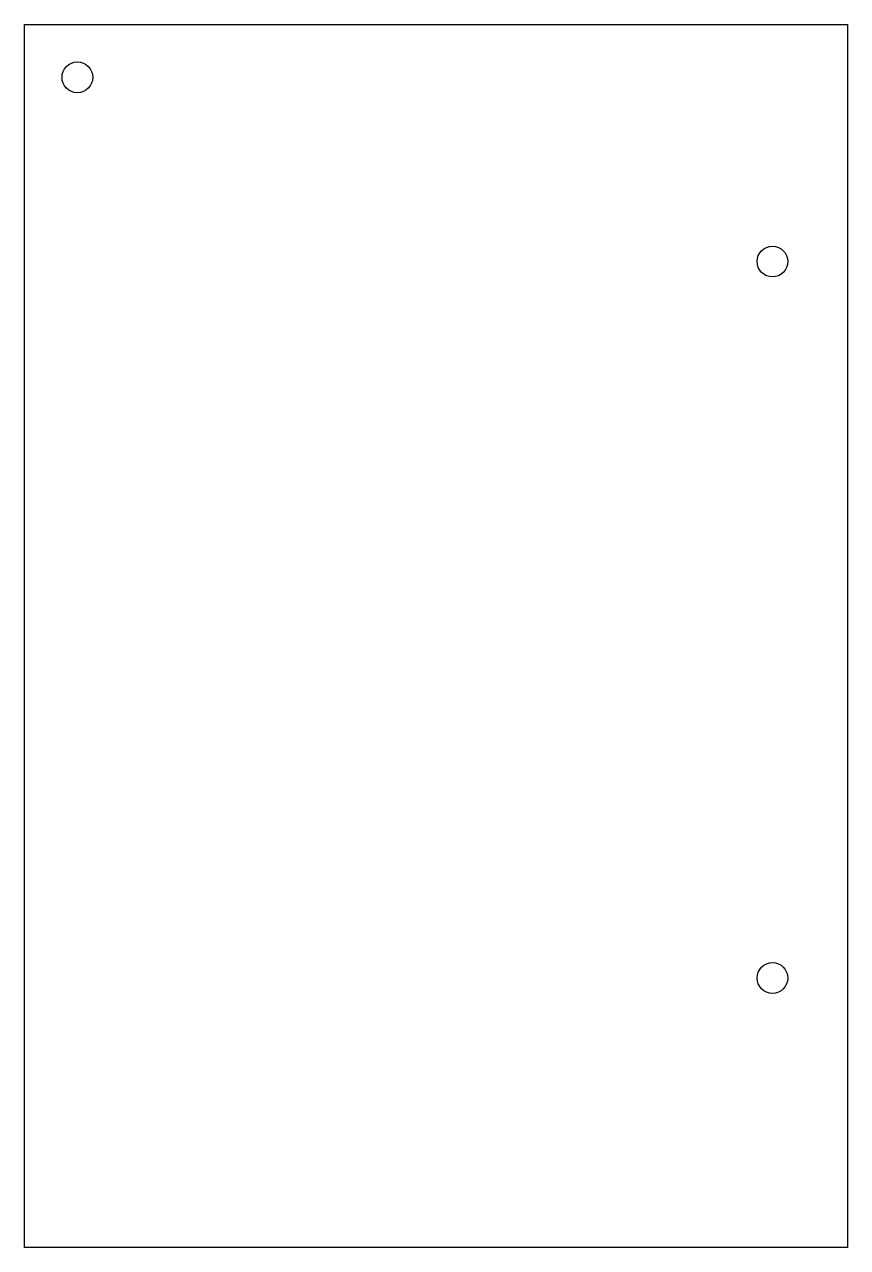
# Model space of a CAD drawing. Header units: millimetres. Extents: x 0 to 121, y 0 to 179.
import ezdxf

# ---------------------------------------------------------------- set-up
doc = ezdxf.new("R2010")
doc.units = ezdxf.units.MM

msp = doc.modelspace()

# ---------------------------------------------------------------- linework, layer by layer
for p, q in [((0, 0), (0, 179.25)), ((0, 179.25), (120.58, 179.25)), ((120.58, 179.25), (120.58, 0)), ((120.58, 0), (0, 0))]:
    msp.add_line(p, q)
for centre in [(7.75, 171.5), (109.58, 144.5), (109.58, 39.5)]:
    msp.add_circle(centre, 2.25)

doc.saveas('drawing.dxf')
